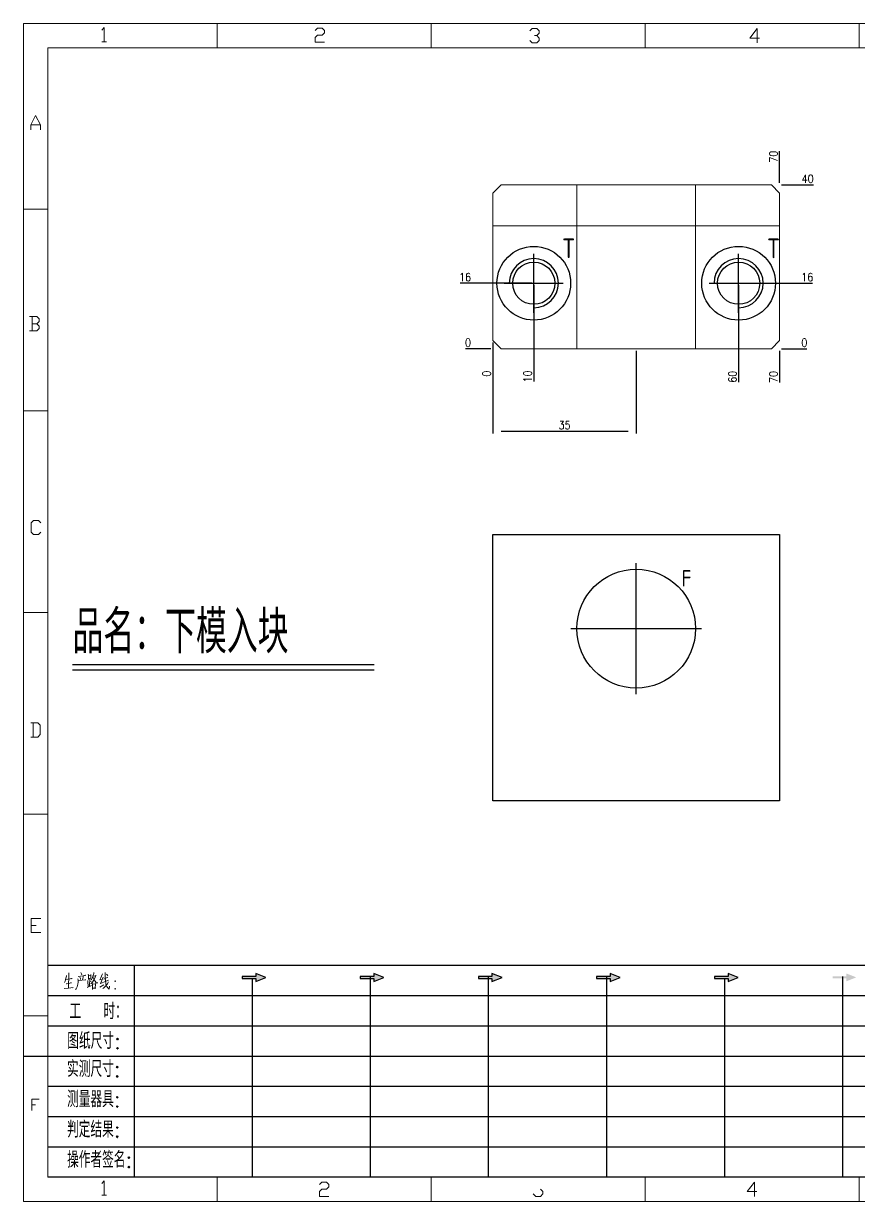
# Model space of a CAD drawing. Header units: millimetres. Extents: x 117382 to 126876, y -1151 to 1280.
# Drawn here: x 120905 to 121109.1, y -1151.5 to -863.9 of the extents above; entities that cross this region are included whole.
import ezdxf
from ezdxf.enums import TextEntityAlignment as Align

# ---------------------------------------------------------------- set-up
doc = ezdxf.new("R2010")
doc.units = ezdxf.units.MM
doc.linetypes.add('CENTER', pattern=[0])
doc.linetypes.add('HIDDEN', pattern=[0])
for name, color, linetype in [('DIE_P', 2, 'Continuous'), ('DIM', 4, 'Continuous'), ('TEXT', 4, 'Continuous')]:
    doc.layers.add(name, color=color, linetype=linetype)
doc.styles.add('chinesef_fs', font='simplex.shx', dxfattribs={"bigfont": 'gbcbig.shx'})
doc.styles.add('gbenor', font='gbenor.shx', dxfattribs={"bigfont": 'gbcbig.shx'})
doc.styles.add('GBENOR_', font='gbenor.shx', dxfattribs={"bigfont": 'gbcbig'})
doc.styles.get("Standard").update_dxf_attribs({"font": 'txt.shx', "width": 0.85, "bigfont": 'ctxt.shx'})
doc.styles.add('TXT', font='txt.shx', dxfattribs={"width": 0.8, "bigfont": 'ctxt.shx'})
doc.dimstyles.new('T-2-WX', dxfattribs={"dimtxt": 2, "dimasz": 2, "dimexe": 0.5, "dimexo": 0.5, "dimgap": 0.5, "dimtad": 1, "dimtxsty": 'Standard', "dimblk": 'OPEN30', "dimcen": 0, "dimazin": 3, "dimtfac": 1, "dimtmove": 0, "dimatfit": 3, "dimldrblk": 'OPEN30', "dimlwd": -1, "dimlwe": -1})

# ---------------------------------------------------------------- blocks, each defined once
blk = doc.blocks.new('U40')
for points in [[(351.8, 337.7), (351.8, 333.2), (367, 339.3), (351.8, 345.3), (351.8, 340.8), (331.2, 340.8), (331.2, 337.7)], [(545.7, 339.3), (530.6, 345.3), (530.6, 340.8), (509.9, 340.8), (509.9, 337.7), (530.6, 337.7), (530.6, 333.2)], [(724.5, 339.3), (709.3, 345.3), (709.3, 340.8), (688.7, 340.8), (688.7, 337.7), (709.3, 337.7), (709.3, 333.2)], [(903.3, 339.3), (888.1, 345.3), (888.1, 340.8), (867.5, 340.8), (867.5, 337.7), (888.1, 337.7), (888.1, 333.2)], [(1082.1, 339.3), (1066.9, 345.3), (1066.9, 340.8), (1046.3, 340.8), (1046.3, 337.7), (1066.9, 337.7), (1066.9, 333.2)], [(1245.7, 337.7), (1245.7, 333.2), (1260.9, 339.3), (1245.7, 345.3), (1245.7, 340.8), (1225.1, 340.8), (1225.1, 337.7)]]:
    blk.add_hatch(color=3).paths.add_polyline_path(points)
at = {"color": 254, "lineweight": 18}
for p, q in [((0, 1783.5), (0, 0)), ((0, 1783.5), (2530.2, 1783.5)), ((941.1, 1783.5), (941.1, 1746.5)), ((1265.1, 1783.5), (1265.1, 1746.5)), ((37, 37), (37, 1746.5)), ((37, 1746.5), (2493.2, 1746.5)), ((0, 1502.7), (37, 1502.7)), ((0, 1197.2), (37, 1197.2)), ((0, 891.7), (37, 891.7)), ((0, 586.3), (37, 586.3)), ((0, 280.8), (37, 280.8)), ((37, 37), (2493.2, 37)), ((941.1, 0), (941.1, 37)), ((1265.1, 0), (1265.1, 37)), ((0, 0), (2530.2, 0))]:
    blk.add_line(p, q, dxfattribs=at)
at = {"color": 254, "linetype": 'Continuous', "lineweight": 18}
for p, q in [((293.1, 1783.5), (293.1, 1746.5)), ((617.1, 1783.5), (617.1, 1746.5)), ((293.1, 0), (293.1, 37)), ((617.1, 0), (617.1, 37))]:
    blk.add_line(p, q, dxfattribs=at)
for p, q in [((38, 357.6), (1598.2, 357.6)), ((38, 311.8), (1598.2, 311.8)), ((37.1, 266), (1598.2, 266)), ((0.1, 220.2), (1598.2, 220.2)), ((37.1, 174.4), (1598.2, 174.4)), ((37.1, 128.6), (1598.2, 128.6)), ((37.1, 82.8), (1598.2, 82.8))]:
    blk.add_line(p, q)
at = {"color": 254}
for p, q in [((167.8, 37), (167.8, 357.6)), ((525.5, 37), (525.5, 340.8)), ((704.3, 37), (704.3, 340.8)), ((883.1, 37), (883.1, 340.8)), ((1240.6, 37), (1240.6, 340.8)), ((346.7, 37), (346.7, 337.9)), ((1061.9, 37), (1061.9, 337.7)), ((1598.2, 37), (38, 37))]:
    blk.add_line(p, q, dxfattribs=at)
at = {"color": 92, "lineweight": 18}
for points in [[(118.3, 1773.7), (121.9, 1777.3), (121.9, 1755.8)], [(441.4, 1773.1), (445, 1776.7), (452.2, 1776.7), (455.8, 1773.1), (455.8, 1769.5), (452.2, 1765.9), (445, 1765.9), (441.4, 1762.3), (441.4, 1755.1), (455.8, 1755.1)], [(766.4, 1772.4), (770, 1776), (777.2, 1776), (780.8, 1772.4), (780.8, 1768.8), (777.2, 1765.2), (773.6, 1765.2)], [(1114.4, 1761.4), (1100, 1761.4), (1110.8, 1775.8), (1110.8, 1754.2)], [(118.3, 1755.8), (125.5, 1755.8)], [(777.2, 1765.2), (780.8, 1761.6), (780.8, 1758), (777.2, 1754.4), (770, 1754.4), (766.4, 1758)], [(11.1, 1622.8), (11.1, 1630), (18.3, 1644.4), (25.5, 1630), (25.5, 1622.8)], [(11.1, 1630), (25.5, 1630)], [(20, 1329), (23.6, 1332.6), (23.6, 1336.2), (20, 1339.8), (9.2, 1339.8)], [(12.8, 1339.8), (12.8, 1318.2)], [(9.2, 1318.2), (20, 1318.2), (23.6, 1321.8), (23.6, 1325.4), (20, 1329), (12.8, 1329)], [(26.1, 1013.2), (22.5, 1009.6), (15.3, 1009.6), (11.7, 1013.2), (11.7, 1027.6), (15.3, 1031.2), (22.5, 1031.2), (26.1, 1027.6)], [(11, 703.2), (21.8, 703.2), (25.4, 706.8), (25.4, 721.2), (21.8, 724.8), (11, 724.8)], [(14.6, 724.8), (14.6, 703.2)], [(26.1, 407), (11.7, 407), (11.7, 428.6), (26.1, 428.6)], [(11.7, 417.8), (18.9, 417.8)], [(12.3, 137.7), (12.3, 155), (23.8, 155)], [(12.3, 146.4), (18.1, 146.4)], [(118.3, 27.4), (121.9, 31), (121.9, 9.4)], [(447.9, 25.7), (451.5, 29.3), (458.7, 29.3), (462.3, 25.7), (462.3, 22.1), (458.7, 18.5), (451.5, 18.5), (447.9, 14.9), (447.9, 7.7), (462.3, 7.7)], [(782.7, 18.5), (786.3, 14.9), (786.3, 11.3), (782.7, 7.7), (775.5, 7.7), (771.9, 11.3)], [(1110.3, 14.9), (1095.9, 14.9), (1106.7, 29.3), (1106.7, 7.7)], [(118.3, 9.4), (125.5, 9.4)]]:
    blk.add_lwpolyline(points, dxfattribs=at)
at = {"color": 92, "lineweight": 0}
for points in [[(65, 342.2), (64.8, 341), (64.1, 337.9), (63.6, 335.7), (62.8, 333.5), (62.1, 331.4)], [(68.4, 345.9), (68.7, 344.4), (68.1, 322.9)], [(82.6, 340.8), (93.7, 342.2), (93.3, 342.4), (92.4, 342)], [(86.1, 336.1), (86, 337.5), (85.3, 339.8)], [(86.7, 346.7), (87.9, 344.6), (88.3, 343)], [(90.3, 341), (90.4, 339.6), (89.1, 335.3)], [(97.8, 344), (98.1, 342.6), (98.1, 340.8), (98.1, 337.9), (98.1, 336.3), (98.2, 337.7), (102.1, 338.3), (101.8, 338.3), (102.1, 343.6), (102.1, 343.2), (102.1, 342.8), (98.2, 342.2)], [(105.5, 341.2), (105.9, 341), (109.6, 341.8), (109.3, 342.6), (108.5, 339.6), (107.6, 337.3), (106.9, 335.9), (105.9, 334.3), (104.3, 332), (103.1, 330.4), (101.9, 329.4)], [(106.6, 346.5), (106.5, 345.2), (105.1, 341.2), (104.2, 338.9), (103.1, 336.3), (102.6, 335.5)], [(104.9, 339.1), (105.3, 338.7), (107, 335.7), (108.6, 333.3), (109.9, 331.2), (110.3, 330.8), (112.6, 330.8), (110.2, 331.2), (109, 332.6)], [(119.3, 344.8), (119.1, 343.8), (116.8, 338.5), (115.4, 335.5), (119.3, 336.3)], [(120.3, 339.4), (118.1, 333.5), (116.4, 330), (116.1, 329.8), (120.5, 331.4)], [(121.7, 336.7), (127.7, 339.6)], [(123.4, 346.5), (123.5, 345.4), (123.5, 340.8), (123.8, 337.3), (124, 335.3), (124.2, 333.1), (124.5, 331), (124.8, 329), (125.2, 327.4), (125.9, 325.7), (126.9, 323.9), (127.9, 322.7), (128.9, 321.7), (129.6, 321.3), (129.9, 326.1), (129.4, 321.5)], [(127.7, 341.6), (127.2, 342.4), (125.7, 344.2)], [(61.4, 322.3), (68.2, 322.9), (75.3, 323.7), (74.9, 323.9), (73.8, 323.5)], [(63.8, 335.9), (73.4, 337.5), (73.1, 337.7), (72.5, 337.3)], [(64.5, 329.6), (64.8, 329.6), (65.1, 329.6), (72.5, 331), (71.9, 331), (70.9, 330.8)], [(82.6, 335.1), (82.6, 331.8), (82.3, 329), (81.9, 326.8), (81.2, 324.9), (80.3, 323.1), (79.6, 321.9), (78.8, 320.9)], [(93.3, 335.5), (94.1, 335.7), (94.3, 335.5), (82.6, 334.3), (82.6, 335.1), (82.2, 336.9)], [(96.5, 323.9), (102.8, 327.2)], [(97.2, 334.3), (97.5, 333.5), (97.7, 324.7)], [(100.2, 337.9), (100.1, 325.9)], [(100.2, 332.6), (102.4, 333.1)], [(104.2, 330), (104.5, 329), (104.5, 321.1), (104.3, 322.1), (104.5, 322.7), (109.2, 323.1), (108.6, 323.1), (109, 329.2), (109, 330), (109.3, 329.4), (108.6, 329.4), (104.6, 328.8)], [(115.3, 324.3), (121.5, 328.2)], [(128.2, 332.4), (128.1, 331.6), (126.9, 329.6), (125.8, 328), (124.5, 326.3), (123, 324.7), (121.4, 323.3), (120.1, 322.3)], [(121.4, 332.2), (128.8, 335.1)]]:
    blk.add_lwpolyline(points, dxfattribs=at)
for points in [[(367, 339.3), (351.8, 345.3), (351.8, 340.8), (331.2, 340.8), (331.2, 337.7), (351.8, 337.7), (351.8, 333.2), (367, 339.3)], [(545.7, 339.3), (530.6, 345.3), (530.6, 340.8), (509.9, 340.8), (509.9, 337.7), (530.6, 337.7), (530.6, 333.2), (545.7, 339.3)], [(724.5, 339.3), (709.3, 345.3), (709.3, 340.8), (688.7, 340.8), (688.7, 337.7), (709.3, 337.7), (709.3, 333.2), (724.5, 339.3)], [(903.3, 339.3), (888.1, 345.3), (888.1, 340.8), (867.5, 340.8), (867.5, 337.7), (888.1, 337.7), (888.1, 333.2), (903.3, 339.3)], [(1082.1, 339.3), (1066.9, 345.3), (1066.9, 340.8), (1046.3, 340.8), (1046.3, 337.7), (1066.9, 337.7), (1066.9, 333.2), (1082.1, 339.3)]]:
    blk.add_lwpolyline(points)
for points in [[(138.7, 332.4), (139.4, 333.5), (138.7, 334.5), (138, 333.5)], [(138.7, 320.9), (139.4, 321.9), (138.7, 322.9), (138, 321.9)]]:
    blk.add_lwpolyline(points, close=True, dxfattribs=at)
at = {"color": 3, "style": 'chinesef_fs'}
for s, p in [('工  时：', (69.5, 275.7)), ('图纸尺寸:', (66.2, 230.9)), ('实测尺寸:', (65.9, 188.4)), ('测量器具:', (65.9, 142.6)), ('判定结果:', (65.9, 96.8)), ('操作者签名:', (65.9, 51))]:
    blk.add_text(s, height=24.57, dxfattribs=at).set_placement(p)
at = {"lineweight": 18, "style": 'GBENOR_'}
blk.add_attdef('文档路径', (2126, 386.9), '', height=17.8, dxfattribs=at)
at = {"lineweight": 20, "style": 'TXT'}
for tag, height, p in [('18-**-**', 16.3, (1866.6, 256.2)), ('客户名称', 16.1, (1741.1, 134, 0)), ('料厚:', 16.1, (1741.3, 93.2, 0))]:
    blk.add_attdef(tag, text='', height=height, dxfattribs=at).set_placement(p, align=Align.MIDDLE)
for tag, p, height in [('88888', (1850.9, 207.5), 14.9), ('材质:', (1691.2, 168, 0), 16.1), ('核准', (1869.4, 127.5, 0), 16.1), ('设计', (1868.8, 88.3, 0), 16.1), ('绘图', (1868.2, 49.1, 0), 16.1)]:
    blk.add_attdef(tag, p, '', height=height, dxfattribs=at)
for tag, p, height, width in [('3', (2234.7, 206.9), 15.8, 0.7), ('4', (2234.7, 167.4), 15.8, 0.7), ('核准日期', (2041.1, 124.2, 0), 16.1, 0.68), ('设计日期', (2041.1, 84.5, 0), 16.1, 0.68), ('1', (2251.9, 85.9), 14.6, 0.7), ('绘图日期', (2040.9, 46.4, 0), 16.1, 0.68), ('2', (2235, 49.2), 14.6, 0.7)]:
    blk.add_attdef(tag, p, '', height=height, dxfattribs=dict(at, width=width))
blk = doc.blocks.new('*D7696')
at = {"layer": 'Defpoints', "color": 0}
for p in [(121019.57, -943.33), (121089.57, -943.33), (121094.57, -943.33)]:
    blk.add_point(p, dxfattribs=at)
at = {"layer": 'DIM', "color": 0}
blk.add_line((121090.07, -943.33), (121096.2, -943.33), dxfattribs=at)
at = {"layer": 'DIM', "color": 0, "insert": (121095.63, -941.83), "char_height": 2, "attachment_point": 5}
blk.add_mtext('0', dxfattribs=at)
blk = doc.blocks.new('_Open30')
blk = doc.blocks.new('*D7697')
at = {"layer": 'Defpoints', "color": 0}
for p in [(121079.57, -927.33), (121094.57, -927.33), (121019.57, -943.33)]:
    blk.add_point(p, dxfattribs=at)
at = {"layer": 'DIM', "color": 0}
blk.add_line((121080.07, -927.33), (121097.58, -927.33), dxfattribs=at)
at = {"layer": 'DIM', "color": 0, "insert": (121096.32, -925.83), "char_height": 2, "attachment_point": 5}
blk.add_mtext('16', dxfattribs=at)
blk = doc.blocks.new('*D7698')
at = {"layer": 'Defpoints', "color": 0}
for p in [(121089.57, -903.33), (121094.57, -903.33), (121019.57, -943.33)]:
    blk.add_point(p, dxfattribs=at)
at = {"layer": 'DIM', "color": 0}
blk.add_line((121090.07, -903.33), (121097.82, -903.33), dxfattribs=at)
at = {"layer": 'DIM', "color": 0, "insert": (121096.44, -901.83), "char_height": 2, "attachment_point": 5}
blk.add_mtext('40', dxfattribs=at)
blk = doc.blocks.new('*D7699')
at = {"layer": 'Defpoints', "color": 0}
for p in [(121014.57, -943.33), (121019.57, -943.33), (121019.57, -943.33)]:
    blk.add_point(p, dxfattribs=at)
at = {"layer": 'DIM', "color": 0}
blk.add_line((121019.07, -943.33), (121012.93, -943.33), dxfattribs=at)
at = {"layer": 'DIM', "color": 0, "insert": (121013.5, -941.83), "char_height": 2, "attachment_point": 5}
blk.add_mtext('0', dxfattribs=at)
blk = doc.blocks.new('*D7700')
at = {"layer": 'Defpoints', "color": 0}
for p in [(121014.57, -927.33), (121029.57, -927.33), (121019.57, -943.33)]:
    blk.add_point(p, dxfattribs=at)
at = {"layer": 'DIM', "color": 0}
blk.add_line((121029.07, -927.33), (121011.56, -927.33), dxfattribs=at)
at = {"layer": 'DIM', "color": 0, "insert": (121012.81, -925.83), "char_height": 2, "attachment_point": 5}
blk.add_mtext('16', dxfattribs=at)
blk = doc.blocks.new('*D7701')
at = {"layer": 'Defpoints', "color": 0}
for p in [(121019.57, -943.33), (121089.57, -943.33), (121089.57, -948.33)]:
    blk.add_point(p, dxfattribs=at)
at = {"layer": 'DIM', "color": 0}
blk.add_line((121089.57, -943.83), (121089.57, -951.58), dxfattribs=at)
at = {"layer": 'DIM', "color": 0, "insert": (121088.07, -950.2), "char_height": 2, "attachment_point": 5, "rotation": 90}
blk.add_mtext('70', dxfattribs=at)
blk = doc.blocks.new('*D7702')
at = {"layer": 'Defpoints', "color": 0}
for p in [(121079.57, -927.33), (121019.57, -943.33), (121079.57, -948.33)]:
    blk.add_point(p, dxfattribs=at)
at = {"layer": 'DIM', "color": 0}
blk.add_line((121079.57, -927.83), (121079.57, -951.5), dxfattribs=at)
at = {"layer": 'DIM', "color": 0, "insert": (121078.07, -950.16), "char_height": 2, "attachment_point": 5, "rotation": 90}
blk.add_mtext('60', dxfattribs=at)
blk = doc.blocks.new('*D7703')
at = {"layer": 'Defpoints', "color": 0}
for p in [(121029.57, -927.33), (121019.57, -943.33), (121029.57, -948.33)]:
    blk.add_point(p, dxfattribs=at)
at = {"layer": 'DIM', "color": 0}
blk.add_line((121029.57, -927.83), (121029.57, -951.34), dxfattribs=at)
at = {"layer": 'DIM', "color": 0, "insert": (121028.07, -950.08), "char_height": 2, "attachment_point": 5, "rotation": 90}
blk.add_mtext('10', dxfattribs=at)
blk = doc.blocks.new('*D7704')
at = {"layer": 'Defpoints', "color": 0}
for p in [(121019.57, -943.33), (121019.57, -943.33), (121019.57, -948.33)]:
    blk.add_point(p, dxfattribs=at)
at = {"layer": 'DIM', "color": 0}
blk.add_line((121019.57, -943.83), (121019.57, -949.96), dxfattribs=at)
at = {"layer": 'DIM', "color": 0, "insert": (121018.07, -949.39), "char_height": 2, "attachment_point": 5, "rotation": 90}
blk.add_mtext('0', dxfattribs=at)
blk = doc.blocks.new('*D7705')
at = {"layer": 'Defpoints', "color": 0}
for p in [(121089.57, -898.33), (121089.57, -903.33), (121019.57, -943.33)]:
    blk.add_point(p, dxfattribs=at)
at = {"layer": 'DIM', "color": 0}
blk.add_line((121089.57, -902.83), (121089.57, -895.07), dxfattribs=at)
at = {"layer": 'DIM', "color": 0, "insert": (121088.07, -896.45), "char_height": 2, "attachment_point": 5, "rotation": 90}
blk.add_mtext('70', dxfattribs=at)
blk = doc.blocks.new('*D7709')
at = {"layer": 'Defpoints', "color": 0}
for p in [(121019.57, -941.33), (121054.57, -943.33), (121054.57, -963.47)]:
    blk.add_point(p, dxfattribs=at)
at = {"layer": 'DIM', "color": 0, "linetype": 'Continuous'}
for p, q in [((121019.57, -941.83), (121019.57, -963.97)), ((121054.57, -943.83), (121054.57, -963.97)), ((121021.57, -963.47), (121052.57, -963.47))]:
    blk.add_line(p, q, dxfattribs=at)
at = {"layer": 'DIM', "color": 0, "insert": (121037.07, -961.97), "char_height": 2, "attachment_point": 5}
blk.add_mtext('35', dxfattribs=at)

msp = doc.modelspace()

# ---------------------------------------------------------------- linework, layer by layer
at = {"layer": 'DIE_P', "linetype": 'HIDDEN', "lineweight": 18}
msp.add_line((121019.566, -913.325), (121089.566, -913.325), dxfattribs=at)
at = {"layer": 'DIE_P'}
for p, q in [((121029.566, -934.525), (121029.566, -920.125)), ((121079.566, -934.525), (121079.566, -920.125)), ((121022.366, -927.325), (121036.766, -927.325)), ((121072.366, -927.325), (121086.766, -927.325))]:
    msp.add_line(p, q, dxfattribs=at)
at = {"layer": 'DIE_P', "color": 4, "linetype": 'CENTER'}
for p, q in [((121054.566, -1027.592), (121054.566, -995.692)), ((121038.616, -1011.642), (121070.516, -1011.642))]:
    msp.add_line(p, q, dxfattribs=at)
at = {"layer": 'DIE_P', "lineweight": 18}
msp.add_lwpolyline([(121089.566, -905.325), (121089.566, -941.325), (121087.566, -943.325), (121021.566, -943.325), (121019.566, -941.325), (121019.566, -905.325), (121021.566, -903.325), (121087.566, -903.325)], close=True, dxfattribs=at)
at = {"layer": 'DIE_P', "linetype": 'HIDDEN', "lineweight": 18}
for points in [[(121040.066, -943.325), (121040.066, -903.325)], [(121069.066, -943.325), (121069.066, -903.325)]]:
    msp.add_lwpolyline(points, dxfattribs=at)
at = {"layer": 'DIE_P'}
for centre, radius in [((121029.566, -927.325), 9), ((121079.566, -927.325), 9), ((121029.566, -927.325), 5.15), ((121079.566, -927.325), 5.15)]:
    msp.add_circle(centre, radius, dxfattribs=at)
at = {"layer": 'DIE_P', "linetype": 'Continuous'}
msp.add_circle((121054.566, -1011.642), 14.5, dxfattribs=at)
at = {"layer": 'DIE_P'}
for centre in [(121029.566, -927.325), (121079.566, -927.325)]:
    msp.add_arc(centre, 6, 270, 180, dxfattribs=at)
at = {"layer": 'DIM', "color": 4, "linetype": 'Continuous', "lineweight": 25}
for p, q in [((120916.953, -1020.371), (120990.572, -1020.371)), ((120916.953, -1021.728), (120990.572, -1021.728))]:
    msp.add_line(p, q, dxfattribs=at)
at = {"layer": 'TEXT', "color": 2}
msp.add_lwpolyline([(121019.566, -988.642), (121089.566, -988.642), (121089.566, -1053.642), (121019.566, -1053.642)], close=True, dxfattribs=at)

# ---------------------------------------------------------------- block references
at = {"ltscale": 3, "xscale": 0.1612102513504729, "yscale": 0.1612102513504729, "zscale": 0.1612102513504729}
msp.add_blockref('U40', (120905.01, -1151.456), dxfattribs=at)

# ---------------------------------------------------------------- texts
at = {"layer": 'DIM', "color": 3, "linetype": 'Continuous', "lineweight": 25, "style": 'gbenor'}
msp.add_text('品名：下模入块', height=10.4667, dxfattribs=at).set_placement((120916.953, -1017.657))
at = {"layer": 'TEXT', "color": 4, "linetype": 'Continuous', "style": 'gbenor'}
for s, height, p in [('T', 4.8, (121038.075, -918.817)), ('T', 4.8, (121088.087, -918.814)), ('F', 4, (121066.846, -999.362))]:
    msp.add_text(s, height=height, dxfattribs=at).set_placement(p, align=Align.MIDDLE_CENTER)

# ---------------------------------------------------------------- dimensions: what is measured, and where the dimension line sits
at = {"layer": 'DIM', "color": 94}
for feature_location, offset, dtype, origin, picture, middle in [((121089.566, -903.325), (0, 5), 1, (121019.566, -943.325), '*D7705', (121088.066, -896.449)), ((121089.566, -903.325), (5, 0), 0, (121019.566, -943.325), '*D7698', (121096.442, -901.825)), ((121029.566, -927.325), (-15, 0), 0, (121019.566, -943.325), '*D7700', (121012.811, -925.825)), ((121079.566, -927.325), (15, 0), 0, (121019.566, -943.325), '*D7697', (121096.321, -925.825)), ((121079.566, -927.325), (0, -21), 1, (121019.566, -943.325), '*D7702', (121078.066, -950.161)), ((121029.566, -927.325), (0, -21), 1, (121019.566, -943.325), '*D7703', (121028.066, -950.08)), ((121019.566216338, -943.325486168), (-5, 0), 0, (121019.566216338, -943.325486168), '*D7699', (121013.499549671, -941.825486168)), ((121089.566216338, -943.325486168), (5, 0), 0, (121019.566216338, -943.325486168), '*D7696', (121095.632883005, -941.825486168)), ((121019.566216338, -943.325486168), (0, -5), 1, (121019.566216338, -943.325486168), '*D7704', (121018.066216338, -949.392152835)), ((121089.566, -943.325), (0, -5), 1, (121019.566, -943.325), '*D7701', (121088.066, -950.202))]:
    dim = msp.add_ordinate_dim(feature_location=feature_location, offset=offset, dtype=dtype, origin=origin, dimstyle='T-2-WX', dxfattribs=at)
    dim.commit()
    dim.dimension.update_dxf_attribs({"geometry": picture, "text_midpoint": middle})
at = {"layer": 'DIM', "linetype": 'Continuous'}
dim = msp.add_linear_dim(base=(121054.566, -963.472), p1=(121019.566, -941.325), p2=(121054.566, -943.325), dimstyle='T-2-WX', dxfattribs=at)
dim.commit()
dim.dimension.update_dxf_attribs({"geometry": '*D7709', "text_midpoint": (121037.066, -961.972)})

doc.saveas('drawing.dxf')
